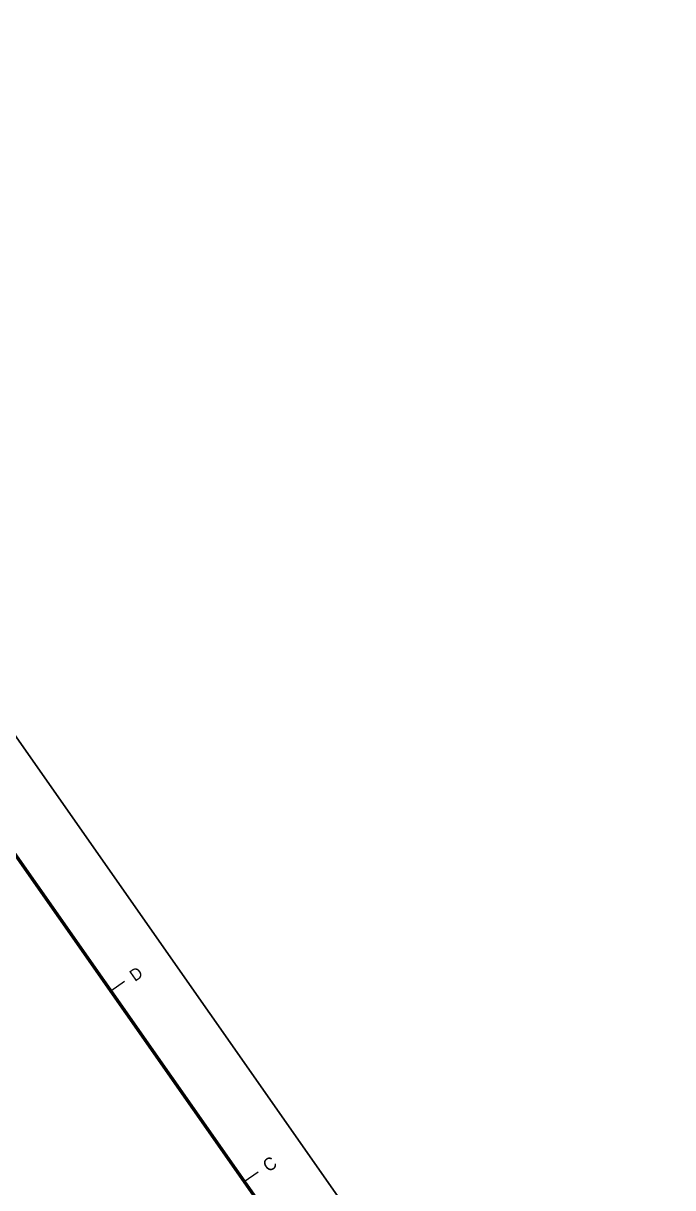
# Model space of a CAD drawing. Header units: millimetres. Extents: x 152904052 to 153933663, y 538271515 to 539240469.
# Drawn here: x 153742380 to 153933663, y 538897421 to 539240469 of the extents above; entities that cross this region are included whole.
import ezdxf

# ---------------------------------------------------------------- set-up
doc = ezdxf.new("R2010")
doc.units = ezdxf.units.MM
doc.layers.add('BORD', color=7, linetype='Continuous')
doc.layers.add('e-wire', color=4, linetype='Continuous')
doc.styles.add('굴림', font='Gulim.ttf')

# ---------------------------------------------------------------- blocks, each defined once
blk = doc.blocks.new('SHEET')
at = {"layer": 'e-wire', "color": 1, "true_color": 0xff0000}
blk.add_lwpolyline([(0, 0), (841, 0), (841, -594), (0, -594)], close=True, dxfattribs=at)

msp = doc.modelspace()

# ---------------------------------------------------------------- linework, layer by layer
at = {"layer": 'BORD'}
for p, q in [((153768140.8, 538955414), (153772236.5, 538958281.9)), ((153807474.4, 538899239.7), (153811570.2, 538902107.6))]:
    msp.add_line(p, q, dxfattribs=at)
msp.add_lwpolyline([(153244756.3, 538271514.8), (153933663.1, 538753892.5), (153592958.7, 539240468.9), (152904051.9, 538758091.1)], close=True, dxfattribs=at)
at = {"layer": 'BORD', "const_width": 1000}
msp.add_lwpolyline([(153253763.5, 538302237.2), (152936002.2, 538756047.4), (153588047.2, 539212614.3), (153905808.6, 538758804)], close=True, dxfattribs=at)

# ---------------------------------------------------------------- block references
at = {"color": 1, "xscale": 999.9999992168825, "yscale": 999.9999992168825, "zscale": 999.9999992168825, "rotation": 35.00000001815084}
msp.add_blockref('SHEET', (152904051.9, 538758091.1), dxfattribs=at)

# ---------------------------------------------------------------- texts
at = {"layer": 'BORD', "style": '굴림'}
for s, height, p in [('D', 3500, (153775258.2, 538958008.3)), ('C', 3750, (153814591.9, 538901834))]:
    msp.add_text(s, height=height, rotation=34.999999, dxfattribs=at).set_placement(p)

doc.saveas('drawing.dxf')
